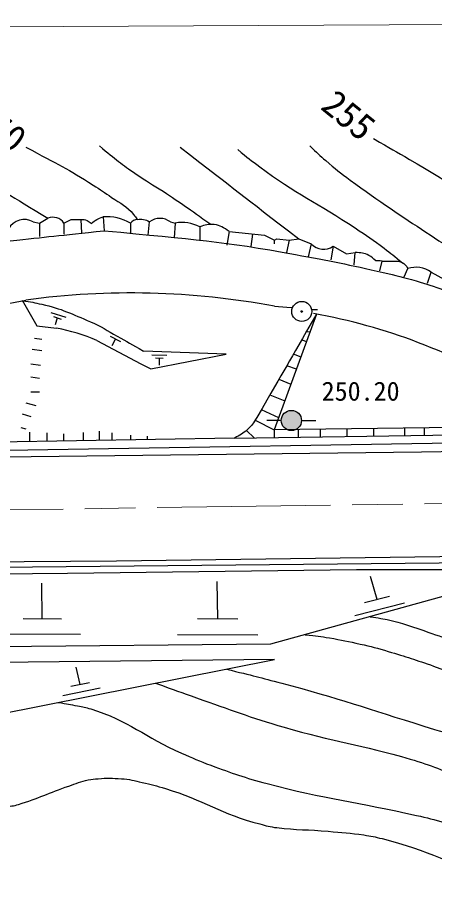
# Model space of a CAD drawing. Units: millimetres, scale not verified. Extents: x 40000 to 680000, y 20000 to 380000.
# Drawn here: x 437858 to 466681, y 242373 to 303239 of the extents above; entities that cross this region are included whole.
import ezdxf
from ezdxf.enums import TextEntityAlignment as Align

# ---------------------------------------------------------------- set-up
doc = ezdxf.new("R2010")
doc.units = ezdxf.units.MM
doc.header["$LTSCALE"] = 1000
doc.linetypes.add('CHAIN', pattern=[18.5, 12, -1.5, 3.5, -1.5])
for name, color, linetype, lineweight in [('M-BGD', 7, 'Continuous', 25), ('M-BMK', 2, 'CHAIN', 13), ('M-STR-HTXT', 7, 'Continuous', 13)]:
    doc.layers.add(name, color=color, linetype=linetype, lineweight=lineweight)
doc.styles.add('ＭＳ ゴシック', font='')
doc.styles.get('ＭＳ ゴシック').set_extended_font_data('MS Gothic')

msp = doc.modelspace()

# ---------------------------------------------------------------- hatches: boundary and pattern name
at = {"layer": 'M-BGD'}
h = msp.add_hatch(color=256, dxfattribs=at)
edge = h.paths.add_edge_path()
edge.add_ellipse((457510, 282910), major_axis=(52, -1.6), ratio=1, start_angle=1.71752, end_angle=-178.28248, ccw=False)
msp.add_hatch(color=256, dxfattribs=at).paths.add_polyline_path([(457489, 275367, -0.41421), (456789, 274667, -0.41421), (456089, 275367, -1)])

# ---------------------------------------------------------------- linework, layer by layer
msp.add_arc((457510, 282910), 52.1, 180, 0)
for p, q in [((439362, 289024), (439954, 289363)), ((441055, 289024), (441563, 289278)), ((441563, 289278), (442240, 289278)), ((442240, 289278), (442278, 288324)), ((443764, 289447), (443853, 288496)), ((438938, 289109), (439362, 289024)), ((439362, 289024), (439362, 288093)), ((441055, 289024), (441055, 288262)), ((445663, 289014), (445659, 288324)), ((446897, 288177), (446982, 289109)), ((448421, 289109), (448760, 289024)), ((448760, 289024), (448675, 288008)), ((450453, 288770), (450453, 287839)), ((452485, 288431), (452316, 287500)), ((452485, 288431), (454940, 288177)), ((454021, 287395), (454128, 288261)), ((454940, 288177), (455618, 287839)), ((455618, 287839), (455787, 287923)), ((455787, 287923), (456634, 287839)), ((456634, 287839), (457311, 287923)), ((457311, 287923), (458158, 287585)), ((455618, 287585), (455618, 287839)), ((456634, 287839), (456464, 286992)), ((458158, 287585), (457947, 286698)), ((459682, 287415), (459512, 286484)), ((459682, 287415), (460613, 286907)), ((460613, 286907), (461206, 286992)), ((461121, 286145), (461206, 286992)), ((462899, 285722), (463068, 286399)), ((463068, 286399), (464169, 286399)), ((464592, 285299), (464846, 285891)), ((466201, 284875), (466455, 285637)), ((466455, 285637), (467386, 285129)), ((424206, 281065), (438416, 283693)), ((458187, 283046), (458591, 283046)), ((440146, 282848), (441197, 282512)), ((440341, 282554), (440867, 282386)), ((440604, 282470), (440456, 281977)), ((458527, 282723), (455601, 274724)), ((457840, 281524), (458081, 281502)), ((439023, 281065), (439531, 280981)), ((443341, 280896), (446389, 279287)), ((444266, 281197), (444973, 280824)), ((444619, 281011), (444379, 280535)), ((457511, 280952), (457836, 280833)), ((438854, 280303), (439531, 280219)), ((452282, 279951), (446567, 280161)), ((447144, 279912), (448187, 279878)), ((447398, 279694), (447919, 279678)), ((447658, 279686), (447651, 279199)), ((456909, 279976), (457445, 279766)), ((438769, 279287), (439446, 279203)), ((457139, 278928), (456471, 279153)), ((439362, 278271), (438769, 278356)), ((455919, 278221), (456752, 277871)), ((438769, 277340), (439362, 277340)), ((455304, 277133), (456332, 276723)), ((438430, 276578), (439108, 276409)), ((438176, 275816), (438769, 275647)), ((454703, 276122), (455909, 275568)), ((454279, 275395), (455601, 274724)), ((456089, 275367), (455089, 275367)), ((457489, 275367), (458489, 275367)), ((438092, 274885), (438430, 274800)), ((438677, 274548), (438677, 273906)), ((439873, 274521), (439873, 273927)), ((442387, 274530), (442387, 273971)), ((443491, 274625), (443491, 273989)), ((444372, 274520), (444372, 274005)), ((452848, 274153), (500709, 274815)), ((453678, 274664), (454220, 274172)), ((475955, 274989), (455601, 274724)), ((455601, 274724), (455601, 274191)), ((457260, 274745), (457260, 274214)), ((458788, 274765), (458788, 274235)), ((460614, 274789), (460614, 274260)), ((462467, 274813), (462467, 274286)), ((464610, 274841), (464610, 274316)), ((465962, 274859), (465962, 274334)), ((452848, 274153), (424620, 273661)), ((441040, 274438), (441040, 273947)), ((445658, 274358), (445658, 274027)), ((446814, 274277), (446814, 274047)), ((401854, 264301), (441309, 264809)), ((441309, 264809), (461290, 265063)), ((461290, 265063), (467302, 265063)), ((451693, 261632), (451657, 264229)), ((471281, 264301), (455358, 259881)), ((462712, 262980), (462273, 264574)), ((439565, 261629), (439532, 264103)), ((463571, 263200), (461854, 262760)), ((464605, 262733), (461172, 261853)), ((440891, 261624), (438240, 261635)), ((453084, 261627), (450302, 261638)), ((442212, 260558), (436911, 260580)), ((454470, 260508), (448906, 260531)), ((455358, 259881), (387319, 259292)), ((455629, 258821), (387292, 258121)), ((435540, 254853), (455629, 258821)), ((442174, 257097), (441911, 258293)), ((442818, 257227), (441531, 256967)), ((443565, 256842), (440991, 256322))]:
    msp.add_line(p, q, dxfattribs=at)
for points in [[(438176, 283690), (439192, 281912), (440547, 281743)], [(455618, 283267), (456470, 283211), (456888, 283182)], [(446389, 279287), (447066, 278949), (452282, 279951)], [(424545, 273107), (486098, 274123), (497697, 274207), (561620, 275816)], [(422428, 272853), (423360, 272683), (465778, 273191), (514546, 274038), (560266, 275021)], [(387292, 264725), (387461, 265063), (390170, 265233), (396859, 265317), (444696, 265656), (532410, 266841), (546465, 267011), (554762, 266926), (561197, 267011)], [(387292, 264725), (506841, 265910), (524198, 266164), (527330, 266333), (561197, 266164)]]:
    msp.add_lwpolyline(points, dxfattribs=at)
for centre, radius in [((457510, 282910), 691), ((457510, 282910), 52.1), ((456789, 275367), 700)]:
    msp.add_circle(centre, radius, dxfattribs=at)
for centre, radius, start, end in [((438327, 288004), 1263, 61.0618, 150.6537), ((440293, 288505), 922, 34.23746, 111.55708), ((444022, 286198), 3260, 59.77076, 94.53615), ((446223, 288568), 715, 97.0284, 141.40848), ((447701, 288149), 1199, 53.1301, 126.8699), ((449225, 286357), 2707, 63.03429, 99.90418), ((459017, 288378), 1170, 222.70429, 304.61532), ((465376, 284022), 1943, 56.25223, 105.80251), ((445705, 230535), 53655, 79.35339, 97.80724), ((451418, 243648), 39716, 58.21152, 79.9814), ((438557, 270143), 11769, 66.01658, 80.26662)]:
    msp.add_arc(centre, radius, start, end, dxfattribs=at)
for points, knots in [([(462476, 294866), (463685, 294179), (463996, 293991), (464966, 293421), (467835, 291734), (469418, 290747), (472212, 288939), (475054, 287101), (476630, 286046), (479409, 284113), (481241, 282839), (482199, 282030), (484044, 280775), (485806, 279575), (486407, 279199), (488629, 277815)], [0, 0, 0, 0, 1, 1, 1, 2, 2, 2, 3, 3, 3, 4, 4, 4, 5, 5, 5, 5]), ([(432758, 294104), (433635, 293439), (433886, 293269), (434620, 292749), (436636, 291325), (437373, 290930), (439954, 289363)], [0, 0, 0, 0, 1, 1, 1, 2, 2, 2, 2]), ([(438430, 294273), (440677, 293077), (441334, 292784), (443087, 291649), (443587, 291325), (443867, 291141), (444357, 290802), (444977, 290373), (445405, 290202), (445881, 289617), (445985, 289488), (446034, 289440), (446135, 289278)], [0, 0, 0, 0, 1, 1, 1, 2, 2, 2, 3, 3, 3, 4, 4, 4, 4]), ([(443510, 294358), (444689, 293401), (445017, 293115), (446050, 292411), (446763, 291925), (447191, 291697), (447913, 291225), (449227, 290368), (449639, 290060), (451215, 288939)], [0, 0, 0, 0, 1, 1, 1, 2, 2, 2, 3, 3, 3, 3]), ([(453078, 294104), (453783, 293521), (454000, 293373), (454602, 292919), (457048, 291073), (458657, 290386), (461206, 288685), (461999, 288156), (462443, 287858), (463202, 287281), (463708, 286897), (463876, 286767), (464478, 286272)], [0, 0, 0, 0, 1, 1, 1, 2, 2, 2, 3, 3, 3, 4, 4, 4, 4]), ([(458073, 294358), (458587, 293862), (458734, 293728), (459174, 293342), (459811, 292784), (460183, 292487), (460867, 291987), (464861, 289069), (467305, 287728), (471328, 284850), (472371, 284104), (472711, 283868), (473990, 282928)], [0, 0, 0, 0, 1, 1, 1, 2, 2, 2, 3, 3, 3, 4, 4, 4, 4]), ([(442240, 289278), (442425, 289271), (442512, 289273), (442664, 289202), (442790, 289144), (442842, 289101), (442953, 288997)], [0, 0, 0, 0, 1, 1, 1, 2, 2, 2, 2]), ([(442953, 288997), (443116, 289130), (443172, 289175), (443329, 289263), (443490, 289353), (443560, 289377), (443764, 289447)], [0, 0, 0, 0, 1, 1, 1, 2, 2, 2, 2]), ([(446135, 289278), (446320, 289303), (446400, 289312), (446565, 289281), (446738, 289249), (446811, 289206), (446982, 289109)], [0, 0, 0, 0, 1, 1, 1, 2, 2, 2, 2]), ([(452485, 288431), (452102, 288707), (451896, 288869), (451453, 288921), (451061, 288967), (450848, 288905), (450453, 288770)], [0, 0, 0, 0, 1, 1, 1, 2, 2, 2, 2]), ([(430726, 286992), (431296, 287128), (431465, 287151), (431941, 287241), (434026, 287634), (435234, 287579), (437344, 287800), (439887, 288067), (440683, 288154), (443853, 288496)], [0, 0, 0, 0, 1, 1, 1, 2, 2, 2, 3, 3, 3, 3]), ([(443853, 288496), (450164, 287872), (451963, 287793), (457084, 286848), (459461, 286410), (460792, 286153), (463146, 285602), (464034, 285393), (464536, 285287), (465411, 285029), (466219, 284790), (466490, 284694), (467457, 284346)], [0, 0, 0, 0, 1, 1, 1, 2, 2, 2, 3, 3, 3, 4, 4, 4, 4]), ([(462625, 286411), (462442, 286597), (462351, 286666), (462145, 286782), (461817, 286966), (461618, 286958), (461206, 286992)], [0, 0, 0, 0, 1, 1, 1, 2, 2, 2, 2]), ([(464169, 286399), (464403, 286311), (464527, 286287), (464681, 286119), (464756, 286039), (464790, 285998), (464846, 285891)], [0, 0, 0, 0, 1, 1, 1, 2, 2, 2, 2]), ([(438198, 283653), (438824, 283571), (439018, 283521), (439538, 283405), (440900, 283103), (441615, 282741), (442898, 282193), (443654, 281870), (444034, 281597), (444753, 281198), (445467, 280803), (445695, 280670), (446567, 280161)], [0, 0, 0, 0, 1, 1, 1, 2, 2, 2, 3, 3, 3, 4, 4, 4, 4]), ([(454402, 275576), (454152, 275174), (454053, 275012), (453743, 274729), (453436, 274449), (453268, 274364), (452848, 274153)], [0, 0, 0, 0, 1, 1, 1, 2, 2, 2, 2]), ([(462233, 261790), (462587, 261751), (462691, 261727), (462984, 261677), (464170, 261473), (464806, 261215), (465947, 260830), (467513, 260302), (468363, 259927), (469926, 259391), (472162, 258624), (473427, 258229), (475684, 257528), (477462, 256975), (478457, 256659), (480256, 256173), (481208, 255916), (481741, 255759), (482711, 255581), (483764, 255387), (484354, 255263), (485420, 255157), (485948, 255105), (486245, 255084), (486775, 255073), (487866, 255050), (488478, 255034), (489569, 255073), (490198, 255095), (490551, 255104), (491178, 255157), (492306, 255254), (492937, 255328), (494056, 255496), (495852, 255766), (496836, 256048), (498628, 256343), (499782, 256533), (500429, 256640), (501592, 256766), (502416, 256856), (502879, 256915), (503708, 256935), (504635, 256958), (505155, 256923), (506079, 256851), (507175, 256765), (507789, 256696), (508873, 256512), (509846, 256347), (510378, 256183), (511328, 255919), (512830, 255503), (513663, 255235), (515138, 254734), (516942, 254122), (517914, 253672), (519710, 253041), (520697, 252694), (521247, 252489), (522250, 252194), (523166, 251925), (523686, 251794), (524621, 251601), (525939, 251330), (526684, 251196), (528023, 251061), (529732, 250887), (530733, 251215), (532416, 250870), (533655, 250615), (534212, 250047), (535391, 249587), (536761, 249053), (537567, 248853), (538930, 248299), (539807, 247943), (540279, 247696), (541131, 247283), (542210, 246762), (542876, 246556), (543840, 245844), (544181, 245593), (544316, 245501), (544687, 245167)], [0, 0, 0, 0, 1, 1, 1, 2, 2, 2, 3, 3, 3, 4, 4, 4, 5, 5, 5, 6, 6, 6, 7, 7, 7, 8, 8, 8, 9, 9, 9, 10, 10, 10, 11, 11, 11, 12, 12, 12, 13, 13, 13, 14, 14, 14, 15, 15, 15, 16, 16, 16, 17, 17, 17, 18, 18, 18, 19, 19, 19, 20, 20, 20, 21, 21, 21, 22, 22, 22, 23, 23, 23, 24, 24, 24, 25, 25, 25, 26, 26, 26, 27, 27, 27, 28, 28, 28, 28]), ([(457755, 260547), (458556, 260456), (458777, 260426), (459428, 260322), (460260, 260188), (460722, 260083), (461544, 259899), (462311, 259727), (462739, 259616), (463492, 259391), (464724, 259021), (465410, 258800), (466624, 258375), (471366, 256715), (473867, 255348), (478647, 253803), (480596, 253173), (481251, 252949), (483660, 252267)], [0, 0, 0, 0, 1, 1, 1, 2, 2, 2, 3, 3, 3, 4, 4, 4, 5, 5, 5, 6, 6, 6, 6]), ([(452301, 258163), (454147, 257721), (454636, 257584), (456126, 257189), (459999, 256163), (462120, 255415), (465947, 254226), (468004, 253587), (469165, 253251), (471196, 252533), (472795, 251967), (473660, 251567), (475260, 251009), (476672, 250516), (477462, 250232), (478901, 249823), (481149, 249185), (481984, 249088), (484763, 248622)], [0, 0, 0, 0, 1, 1, 1, 2, 2, 2, 3, 3, 3, 4, 4, 4, 5, 5, 5, 6, 6, 6, 6]), ([(447397, 257195), (448771, 256694), (449127, 256570), (450239, 256178), (452593, 255350), (453900, 254844), (456295, 254141), (459666, 253152), (461642, 252921), (465016, 251940), (466502, 251508), (467292, 251132), (468741, 250585), (472028, 249345), (473751, 248353), (477038, 247114), (477596, 246904), (477908, 246781), (478478, 246606), (479168, 246394), (479555, 246271), (480256, 246098), (480848, 245952), (481176, 245847), (481780, 245759), (482799, 245612), (483375, 245535), (484404, 245505), (484933, 245490), (485231, 245470), (485759, 245505), (487985, 245656), (489211, 245964), (491432, 246183), (493908, 246426), (495296, 246569), (497782, 246691), (498872, 246744), (499485, 246718), (500576, 246691), (502997, 246630), (504360, 246536), (506756, 246183), (507860, 246020), (508477, 245896), (509550, 245590), (509983, 245467), (510134, 245427), (510651, 245251)], [0, 0, 0, 0, 1, 1, 1, 2, 2, 2, 3, 3, 3, 4, 4, 4, 5, 5, 5, 6, 6, 6, 7, 7, 7, 8, 8, 8, 9, 9, 9, 10, 10, 10, 11, 11, 11, 12, 12, 12, 13, 13, 13, 14, 14, 14, 15, 15, 15, 16, 16, 16, 16]), ([(440660, 255864), (441307, 255755), (441481, 255729), (442002, 255619), (442361, 255544), (442567, 255519), (442918, 255411), (445519, 254612), (446687, 253449), (449183, 252363), (449971, 252020), (450408, 251815), (451215, 251517), (452716, 250962), (453562, 250652), (455110, 250247), (459100, 249201), (461415, 248953), (465439, 248045), (466206, 247872), (466634, 247764), (467386, 247537), (470381, 246638), (471834, 245527), (474752, 244405), (475865, 243977), (476492, 243740), (477631, 243389), (478282, 243188), (478652, 243081), (479324, 242965), (480145, 242824), (480608, 242723), (481441, 242711), (482202, 242700), (482632, 242709), (483388, 242796), (485484, 243038), (486622, 243447), (488722, 243643), (489480, 243713), (489909, 243667), (490670, 243643), (491332, 243622), (491703, 243613), (492363, 243558), (492960, 243508), (493298, 243499), (493887, 243389), (494360, 243300), (494606, 243171), (495072, 243050), (495889, 242839), (496178, 242802), (497189, 242627)], [0, 0, 0, 0, 1, 1, 1, 2, 2, 2, 3, 3, 3, 4, 4, 4, 5, 5, 5, 6, 6, 6, 7, 7, 7, 8, 8, 8, 9, 9, 9, 10, 10, 10, 11, 11, 11, 12, 12, 12, 13, 13, 13, 14, 14, 14, 15, 15, 15, 16, 16, 16, 17, 17, 17, 18, 18, 18, 18]), ([(422682, 246098), (422416, 246938), (422199, 247338), (422344, 248130), (422406, 248470), (422453, 248663), (422598, 248977), (422710, 249219), (422776, 249356), (422936, 249569), (423077, 249756), (423170, 249856), (423360, 249993), (423659, 250209), (423857, 250294), (424206, 250416), (424593, 250551), (424815, 250637), (425222, 250670), (425684, 250708), (425946, 250709), (426408, 250670), (429621, 250401), (431280, 249396), (434451, 248807), (434847, 248734), (435065, 248657), (435467, 248638), (436062, 248610), (436400, 248565), (436991, 248638), (437358, 248684), (437569, 248700), (437922, 248807), (439304, 249227), (440027, 249611), (441394, 250077), (441918, 250256), (442206, 250384), (442748, 250501), (443009, 250557), (443160, 250565), (443426, 250585), (444052, 250633), (444407, 250627), (445034, 250585), (445604, 250548), (445917, 250459), (446474, 250331), (447107, 250186), (447461, 250098), (448082, 249908), (450685, 249114), (451964, 248122), (454602, 247453), (455061, 247336), (455317, 247252), (455787, 247199), (457171, 247041), (457956, 247065), (459343, 246945), (460304, 246862), (460844, 246826), (461798, 246691), (462299, 246619), (462578, 246559), (463068, 246437), (466274, 245636), (467902, 244643), (471027, 243572), (472414, 243096), (472857, 242942), (474583, 242373)], [0, 0, 0, 0, 1, 1, 1, 2, 2, 2, 3, 3, 3, 4, 4, 4, 5, 5, 5, 6, 6, 6, 7, 7, 7, 8, 8, 8, 9, 9, 9, 10, 10, 10, 11, 11, 11, 12, 12, 12, 13, 13, 13, 14, 14, 14, 15, 15, 15, 16, 16, 16, 17, 17, 17, 18, 18, 18, 19, 19, 19, 20, 20, 20, 21, 21, 21, 22, 22, 22, 23, 23, 23, 24, 24, 24, 24])]:
    msp.add_open_spline(points, degree=3, knots=knots, dxfattribs=at)
for points in [[(449098, 294273), (453205, 291098), (453205, 291098), (457311, 287923)], [(463068, 286399), (462847, 286405), (462847, 286405), (462625, 286411)], [(458527, 282723), (456465, 279150), (456465, 279150), (454402, 275576)]]:
    msp.add_open_spline(points, degree=3, dxfattribs=at)
at = {"layer": 'M-BMK'}
msp.add_line((373513, 268252), (471867, 269694), dxfattribs=at)
at = {"layer": 'M-STR-HTXT'}
msp.add_line((425649, 302561), (575359, 303239), dxfattribs=at)

# ---------------------------------------------------------------- texts
at = {"layer": 'M-BGD', "style": 'ＭＳ ゴシック'}
for s, rotation, p in [('255', 320.826, (458382, 296541)), ('250', 321.885, (434258, 295679))]:
    msp.add_text(s, height=1833, rotation=rotation, dxfattribs=at).set_placement(p, align=Align.BOTTOM_LEFT)
msp.add_text('250.20', height=1320, dxfattribs=at).set_placement((461580, 277395), align=Align.MIDDLE_CENTER)

doc.saveas('drawing.dxf')
